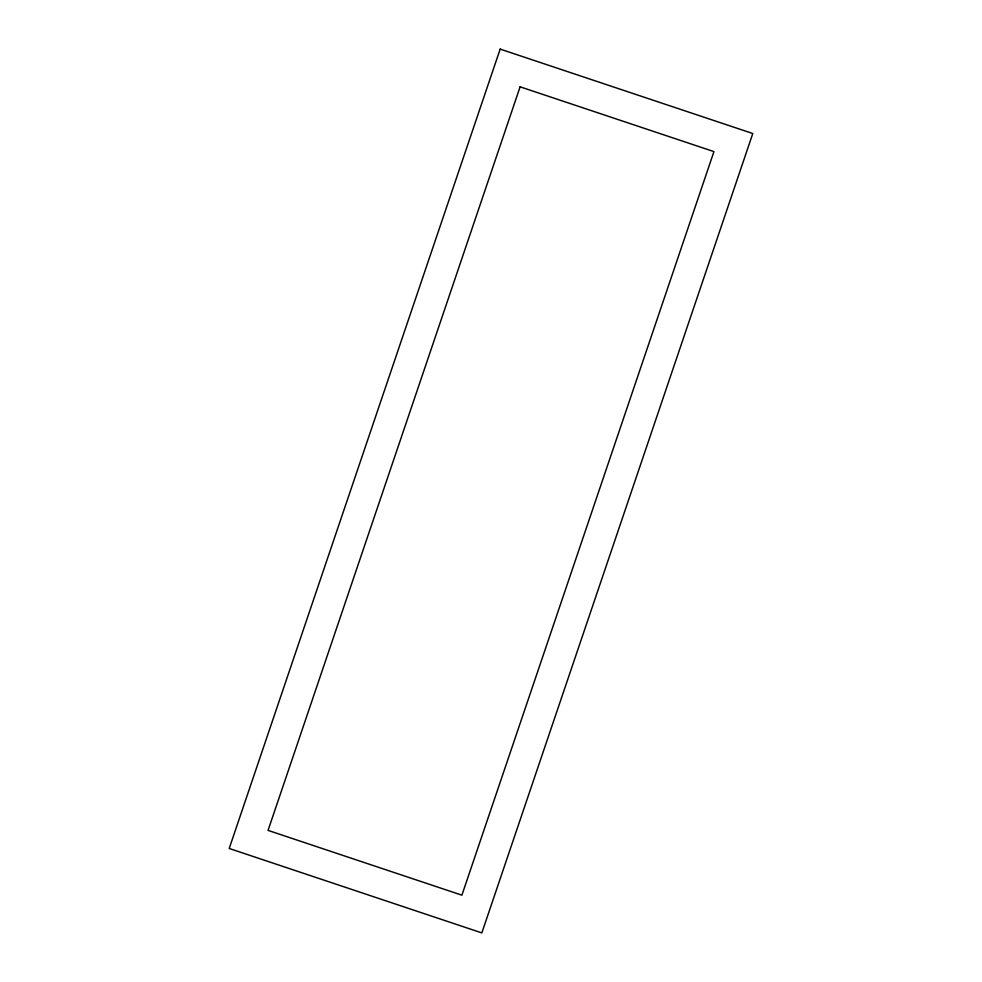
<?xml version="1.0" encoding="UTF-8"?>
<svg xmlns="http://www.w3.org/2000/svg" width="982" height="982" viewBox="0 0 982 982"><rect width="100%" height="100%" fill="white"/><g stroke="black" fill="none" stroke-linecap="round" stroke-linejoin="round"><path stroke-width="1.47" d="M500.169 49.1L229.211 848.473L481.831 932.9L752.789 133.527L500.169 49.1M520.104 86.821L268.061 830.391L461.896 895.179L713.939 151.609L520.104 86.821"/></g></svg>
